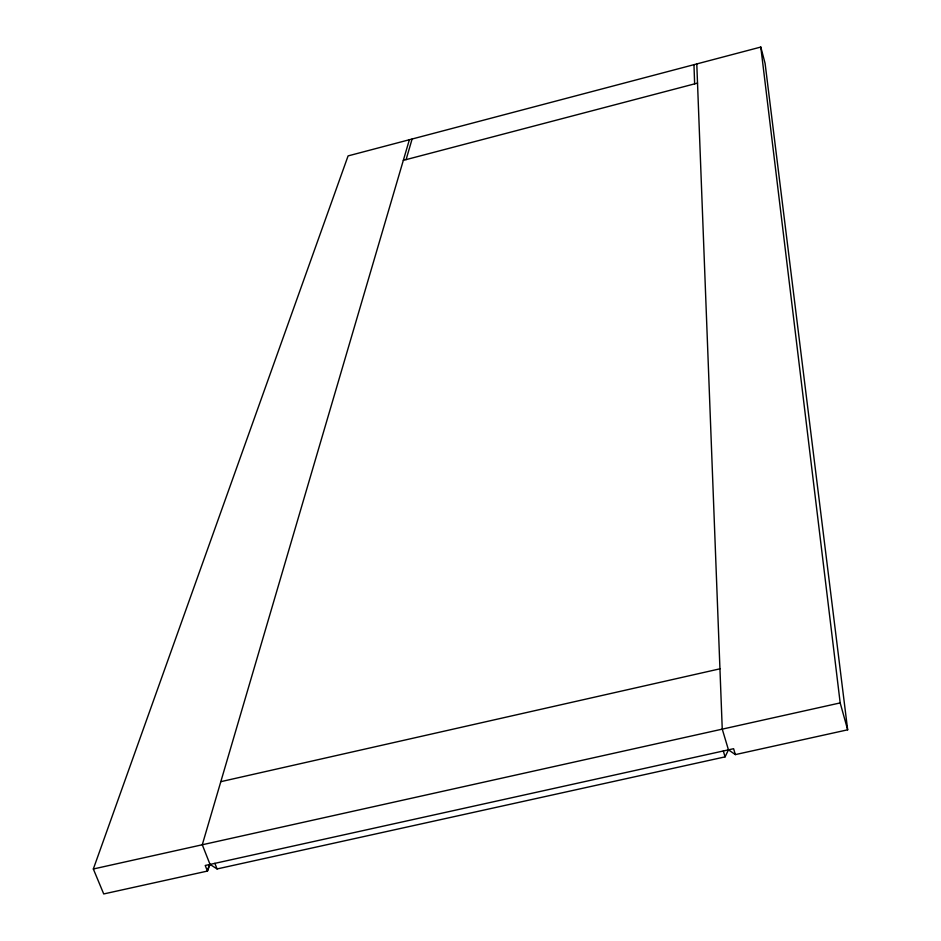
<?xml version="1.0" encoding="UTF-8"?>
<svg xmlns="http://www.w3.org/2000/svg" width="941" height="941" viewBox="0 0 941 941"><rect width="100%" height="100%" fill="white"/><g stroke="black" fill="none" stroke-linecap="round" stroke-linejoin="round"><path stroke-width="1.41" d="M209.055 865.414L207.432 871.072L103.722 893.95L93.335 868.99L348.088 155.9L760.798 47.05L765.08 63.341L847.665 729.816L735.368 754.6L728.452 749.836L722.253 729.134L696.787 63.929M406.1 159.617L412.099 139.021M409.382 139.727L202.28 844.759L210.043 864.414L217.077 868.943L725.076 756.87L728.452 749.836M210.043 864.414L207.432 871.072L205.22 865.485L733.604 748.707L735.368 754.6M403.324 160.346L697.516 83.102M220.806 781.677L719.947 668.816M93.335 868.99L840.184 702.915L760.798 47.05M214.877 863.344L217.077 868.943M723.311 750.977L725.076 756.87M840.184 702.915L847.665 729.816M693.964 64.682L694.634 83.867"/></g></svg>
